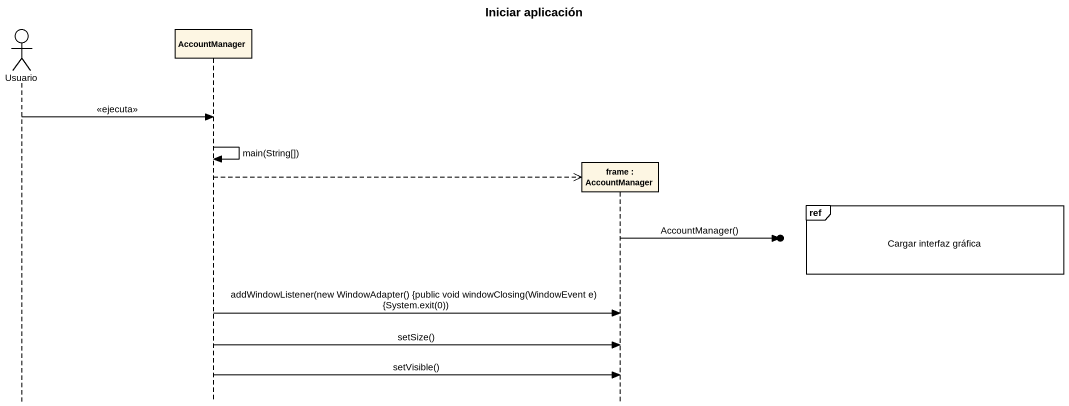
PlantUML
@startuml
title Iniciar aplicación
hide footbox
actor Usuario
participant AccountManager
participant "frame : AccountManager" as frame_

Usuario -> AccountManager : <<ejecuta>>
AccountManager -> AccountManager : main(String[])
AccountManager -->> frame_ **
ref over frame_ : Cargar interfaz gráfica
frame_ ->o] : AccountManager()
AccountManager -> frame_ : addWindowListener(new WindowAdapter() {public void windowClosing(WindowEvent e) {System.exit(0))
AccountManager -> frame_ : setSize()
AccountManager -> frame_ : setVisible()
@enduml
